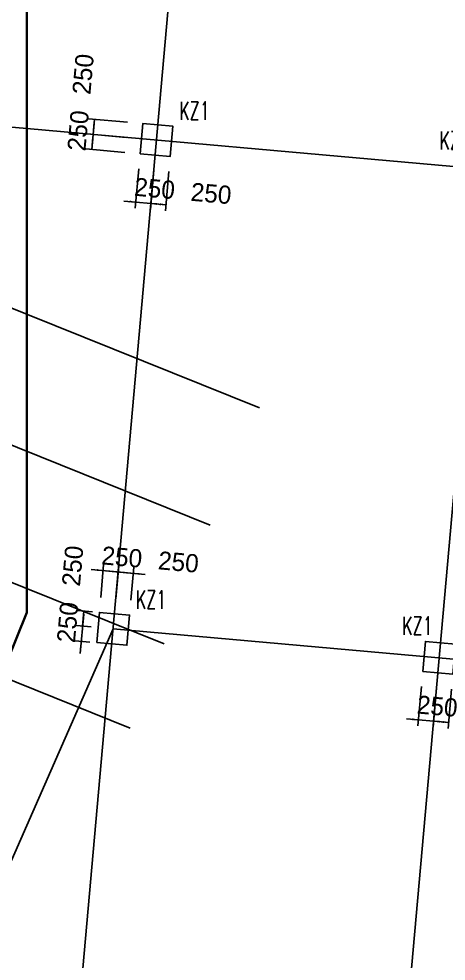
# Model space of a CAD drawing. Extents: x 387171 to 699106, y 11966 to 245688.
# Drawn here: x 567677 to 574726, y 69925 to 85479 of the extents above; entities that cross this region are included whole.
import ezdxf

# ---------------------------------------------------------------- set-up
doc = ezdxf.new("R2010")
doc.units = 0
doc.header["$LTSCALE"] = 100
doc.header["$MEASUREMENT"] = 0
for name, color, linetype in [('COLU', 7, 'Continuous'), ('DIM', 3, 'Continuous'), ('DOTE', 253, 'Continuous'), ('h后浇带(新)', 1, 'Continuous'), ('NUM', 7, 'Continuous')]:
    doc.layers.add(name, color=color, linetype=linetype)
doc.styles.get("Standard").update_dxf_attribs({"font": 'standard'})
doc.styles.add('tk', font='tk')
doc.dimstyles.get("Standard").update_dxf_attribs({"dimtxt": 300, "dimasz": 100, "dimexe": 100, "dimexo": 250, "dimgap": 100, "dimtad": 0, "dimtoh": 1, "dimdec": 0, "dimdsep": 46, "dimcen": 0.09, "dimclrt": 7, "dimadec": 0, "dimazin": 0, "dimtfac": 1, "dimtdec": 4, "dimtofl": 0, "dimtmove": 0, "dimatfit": 3, "dimfxl": 1, "dimtolj": 1, "dimtzin": 0, "dimarcsym": 0})

# ---------------------------------------------------------------- blocks, each defined once
blk = doc.blocks.new('*D1892')
at = {"layer": 'DIM', "color": 0, "linetype": 'ByBlock', "lineweight": -2}
for p, q in [((569471, 83771), (568824, 83829)), ((568923, 83820), (568901, 83571)), ((569449, 83522), (568802, 83580))]:
    blk.add_line(p, q, dxfattribs=at)
for points in [[(568923, 83820), (568931, 83719), (568898, 83722)], [(568901, 83571), (568894, 83672), (568927, 83669)]]:
    blk.add_solid(points, dxfattribs=at)
at = {"layer": 'DIM', "color": 7, "linetype": 'Continuous', "lineweight": -2, "insert": (568738, 84566), "char_height": 300, "width": 566.67, "attachment_point": 5, "rotation": 84.9316, "style": 'tk'}
blk.add_mtext('250', dxfattribs=at)
blk = doc.blocks.new('*D1557')
at = {"layer": 'DIM', "color": 0, "linetype": 'ByBlock', "lineweight": -2}
for p, q in [((569449, 83522), (568802, 83580)), ((568901, 83571), (568879, 83322)), ((569427, 83273), (568780, 83331))]:
    blk.add_line(p, q, dxfattribs=at)
for points in [[(568901, 83571), (568909, 83470), (568876, 83473)], [(568879, 83322), (568871, 83423), (568905, 83420)]]:
    blk.add_solid(points, dxfattribs=at)
at = {"layer": 'DIM', "color": 7, "linetype": 'Continuous', "lineweight": -2, "insert": (568656, 83633), "char_height": 300, "width": 566.67, "attachment_point": 5, "rotation": 84.9316, "style": 'tk'}
blk.add_mtext('250', dxfattribs=at)
blk = doc.blocks.new('*D2626')
at = {"layer": 'DIM', "color": 0, "linetype": 'ByBlock', "lineweight": -2}
for p, q in [((569654, 83002), (569597, 82355)), ((569903, 82980), (569846, 82333)), ((569406, 82472), (570054, 82415))]:
    blk.add_line(p, q, dxfattribs=at)
for points in [[(569605, 82454), (569504, 82447), (569507, 82480)], [(569854, 82432), (569955, 82440), (569953, 82407)]]:
    blk.add_solid(points, dxfattribs=at)
at = {"layer": 'DIM', "color": 7, "linetype": 'Continuous', "lineweight": -2, "insert": (569917, 82678), "char_height": 300, "width": 566.67, "attachment_point": 5, "rotation": 354.9316, "style": 'tk'}
blk.add_mtext('250', dxfattribs=at)
blk = doc.blocks.new('*D2335')
at = {"layer": 'DIM', "color": 0, "linetype": 'ByBlock', "lineweight": -2}
for p, q in [((569903, 82980), (569846, 82333)), ((570152, 82958), (570095, 82311)), ((569854, 82432), (570103, 82410))]:
    blk.add_line(p, q, dxfattribs=at)
for points in [[(569854, 82432), (569955, 82440), (569953, 82407)], [(570103, 82410), (570002, 82402), (570005, 82436)]]:
    blk.add_solid(points, dxfattribs=at)
at = {"layer": 'DIM', "color": 7, "linetype": 'Continuous', "lineweight": -2, "insert": (570849, 82595), "char_height": 300, "width": 566.67, "attachment_point": 5, "rotation": 354.9316, "style": 'tk'}
blk.add_mtext('250', dxfattribs=at)
blk = doc.blocks.new('*D2398')
at = {"layer": 'DIM', "color": 0, "linetype": 'ByBlock', "lineweight": -2}
for p, q in [((574317, 74457), (574260, 73809)), ((574566, 74435), (574509, 73787)), ((574069, 73927), (574717, 73869))]:
    blk.add_line(p, q, dxfattribs=at)
for points in [[(574269, 73909), (574168, 73901), (574171, 73934)], [(574518, 73887), (574619, 73895), (574616, 73862)]]:
    blk.add_solid(points, dxfattribs=at)
at = {"layer": 'DIM', "color": 7, "linetype": 'Continuous', "lineweight": -2, "insert": (574580, 74132), "char_height": 300, "width": 566.67, "attachment_point": 5, "rotation": 354.9316, "style": 'tk'}
blk.add_mtext('250', dxfattribs=at)
blk = doc.blocks.new('*D3215')
at = {"layer": 'DIM', "color": 0, "linetype": 'ByBlock', "lineweight": -2}
for p, q in [((574566, 74435), (574509, 73787)), ((574815, 74413), (574758, 73765)), ((574518, 73887), (574767, 73865))]:
    blk.add_line(p, q, dxfattribs=at)
for points in [[(574518, 73887), (574619, 73895), (574616, 73862)], [(574767, 73865), (574666, 73857), (574669, 73890)]]:
    blk.add_solid(points, dxfattribs=at)
at = {"layer": 'DIM', "color": 7, "linetype": 'Continuous', "lineweight": -2, "insert": (575512, 74050), "char_height": 300, "width": 566.67, "attachment_point": 5, "rotation": 354.9316, "style": 'tk'}
blk.add_mtext('250', dxfattribs=at)
blk = doc.blocks.new('*D1674')
at = {"layer": 'DIM', "color": 0, "linetype": 'ByBlock', "lineweight": -2}
for p, q in [((568867, 76389), (569514, 76331)), ((569027, 75930), (569075, 76471)), ((569276, 75908), (569324, 76449))]:
    blk.add_line(p, q, dxfattribs=at)
for points in [[(569066, 76371), (568965, 76363), (568968, 76397)], [(569315, 76349), (569416, 76357), (569413, 76324)]]:
    blk.add_solid(points, dxfattribs=at)
at = {"layer": 'DIM', "color": 7, "linetype": 'Continuous', "lineweight": -2, "insert": (569377, 76594), "char_height": 300, "width": 566.67, "attachment_point": 5, "rotation": 354.9316, "style": 'tk'}
blk.add_mtext('250', dxfattribs=at)
blk = doc.blocks.new('*D2971')
at = {"layer": 'DIM', "color": 0, "linetype": 'ByBlock', "lineweight": -2}
for p, q in [((569276, 75908), (569324, 76449)), ((569525, 75886), (569573, 76427)), ((569116, 76367), (569763, 76309))]:
    blk.add_line(p, q, dxfattribs=at)
for points in [[(569315, 76349), (569214, 76341), (569217, 76374)], [(569564, 76327), (569665, 76335), (569662, 76301)]]:
    blk.add_solid(points, dxfattribs=at)
at = {"layer": 'DIM', "color": 7, "linetype": 'Continuous', "lineweight": -2, "insert": (570310, 76512), "char_height": 300, "width": 566.67, "attachment_point": 5, "rotation": 354.9316, "style": 'tk'}
blk.add_mtext('250', dxfattribs=at)
blk = doc.blocks.new('*D1411')
at = {"layer": 'DIM', "color": 0, "linetype": 'ByBlock', "lineweight": -2}
for p, q in [((568893, 75691), (568651, 75712)), ((568751, 75704), (568729, 75454)), ((568871, 75442), (568629, 75463))]:
    blk.add_line(p, q, dxfattribs=at)
for points in [[(568751, 75704), (568759, 75602), (568725, 75605)], [(568729, 75454), (568721, 75556), (568754, 75553)]]:
    blk.add_solid(points, dxfattribs=at)
at = {"layer": 'DIM', "color": 7, "linetype": 'Continuous', "lineweight": -2, "insert": (568566, 76449), "char_height": 300, "width": 566.67, "attachment_point": 5, "rotation": 84.9316, "style": 'tk'}
blk.add_mtext('250', dxfattribs=at)
blk = doc.blocks.new('*D3743')
at = {"layer": 'DIM', "color": 0, "linetype": 'ByBlock', "lineweight": -2}
for p, q in [((568746, 75654), (568689, 75006)), ((568871, 75442), (568629, 75463)), ((568848, 75193), (568607, 75214))]:
    blk.add_line(p, q, dxfattribs=at)
for points in [[(568729, 75454), (568721, 75556), (568754, 75553)], [(568707, 75205), (568714, 75104), (568681, 75107)]]:
    blk.add_solid(points, dxfattribs=at)
at = {"layer": 'DIM', "color": 7, "linetype": 'Continuous', "lineweight": -2, "insert": (568483, 75517), "char_height": 300, "width": 566.67, "attachment_point": 5, "rotation": 84.9316, "style": 'tk'}
blk.add_mtext('250', dxfattribs=at)
blk = doc.blocks.new('1')
at = {"layer": 'h后浇带(新)', "color": 6, "lineweight": 30}
blk.add_line((617913, 550880), (632181, 534727), dxfattribs=at)
blk.add_lwpolyline([(632181, 534727), (634510, 528149), (635020, 526711)], dxfattribs=at)
blk = doc.blocks.new('后浇带现场')
at = {"color": 1, "lineweight": 30, "rotation": 318.5460777723208}
blk.add_blockref('1', (-77006, 620463), dxfattribs=at)

msp = doc.modelspace()

# ---------------------------------------------------------------- linework, layer by layer
at = {"layer": 'COLU'}
for points in [[(569676, 83251.3), (570174.1, 83207.1), (570218.3, 83705.2), (569720.2, 83749.3)], [(574339.3, 74705.9), (574837.4, 74661.7), (574881.6, 75159.8), (574383.5, 75203.9)]]:
    msp.add_lwpolyline(points, close=True, dxfattribs=at)
at = {"layer": 'COLU', "color": 200}
msp.add_lwpolyline([(568960.5, 75183), (569458.5, 75138.8), (569502.7, 75636.8), (569004.6, 75681)], close=True, dxfattribs=at)
at = {"layer": 'DOTE'}
for p, q in [((571646, 79056.8), (530053.9, 95822.8)), ((576271.3, 93659.3), (572120.8, 46861.6)), ((570831.9, 77120.7), (537661.8, 90491.8)), ((570388.9, 88458.7), (566741.9, 47338.6)), ((563058.1, 84089.2), (590806, 81628.2)), ((569514.9, 73770.2), (556442.2, 79039.8)), ((570075.7, 75161.4), (563866.4, 77664.4)), ((569231.6, 75409.9), (565835.4, 67679.7)), ((569231.6, 75409.9), (664009.5, 67003.9))]:
    msp.add_line(p, q, dxfattribs=at)

# ---------------------------------------------------------------- block references
at = {"color": 3, "lineweight": 30}
msp.add_blockref('后浇带现场', (-182998.7, -527042.1), dxfattribs=at)

# ---------------------------------------------------------------- texts
at = {"layer": 'NUM', "color": 200, "width": 0.7}
for p in [(570324.3, 83811.2), (574618.4, 83321.1), (569608.7, 75742.9), (574003, 75310.2)]:
    msp.add_text('KZ1', height=300, dxfattribs=at).set_placement(p)

# ---------------------------------------------------------------- dimensions: what is measured, and where the dimension line sits
at = {"layer": 'DIM', "color": 200}
for p1, p2, distance, picture, middle in [((569720.2, 83749.3), (569698.1, 83500.3), -800, '*D1892', (568693.6, 84059.3)), ((569698.1, 83500.3), (569676, 83251.3), -800, '*D1557', (568610.9, 83126.8)), ((569676, 83251.3), (569925.1, 83229.2), -800, '*D2626', (569410.2, 82722.7)), ((569925.1, 83229.2), (570174.1, 83207.1), -800, '*D2335', (570342.7, 82640)), ((569141.6, 75668.8), (569119.5, 75419.8), -392.3, '*D1411', (568521.1, 75942.8)), ((569004.6, 75681), (569253.7, 75658.9), 692.8, '*D1674', (568870.7, 76639.4)), ((574339.3, 74705.9), (574588.4, 74683.8), -800, '*D2398', (574073.5, 74177.3)), ((574588.4, 74683.8), (574837.4, 74661.7), -800, '*D3215', (575006, 74094.6))]:
    dim = msp.add_aligned_dim(p1=p1, p2=p2, distance=distance, dimstyle='Standard', dxfattribs=at)
    dim.commit()
    dim.dimension.update_dxf_attribs({"geometry": picture, "text_midpoint": middle})
for base, p1, p2, angle, picture, middle in [((569563.9, 76326.9), (569253.7, 75658.9), (569502.7, 75636.8), 174.93165, '*D2971', (569803.2, 76556.7)), ((568706.6, 75205.5), (569119.5, 75419.8), (569097.4, 75170.8), 84.93165, '*D3743', (568438.3, 75010.3))]:
    dim = msp.add_linear_dim(base=base, p1=p1, p2=p2, angle=angle, dimstyle='Standard', dxfattribs=at)
    dim.commit()
    dim.dimension.update_dxf_attribs({"geometry": picture, "text_midpoint": middle})

doc.saveas('drawing.dxf')
